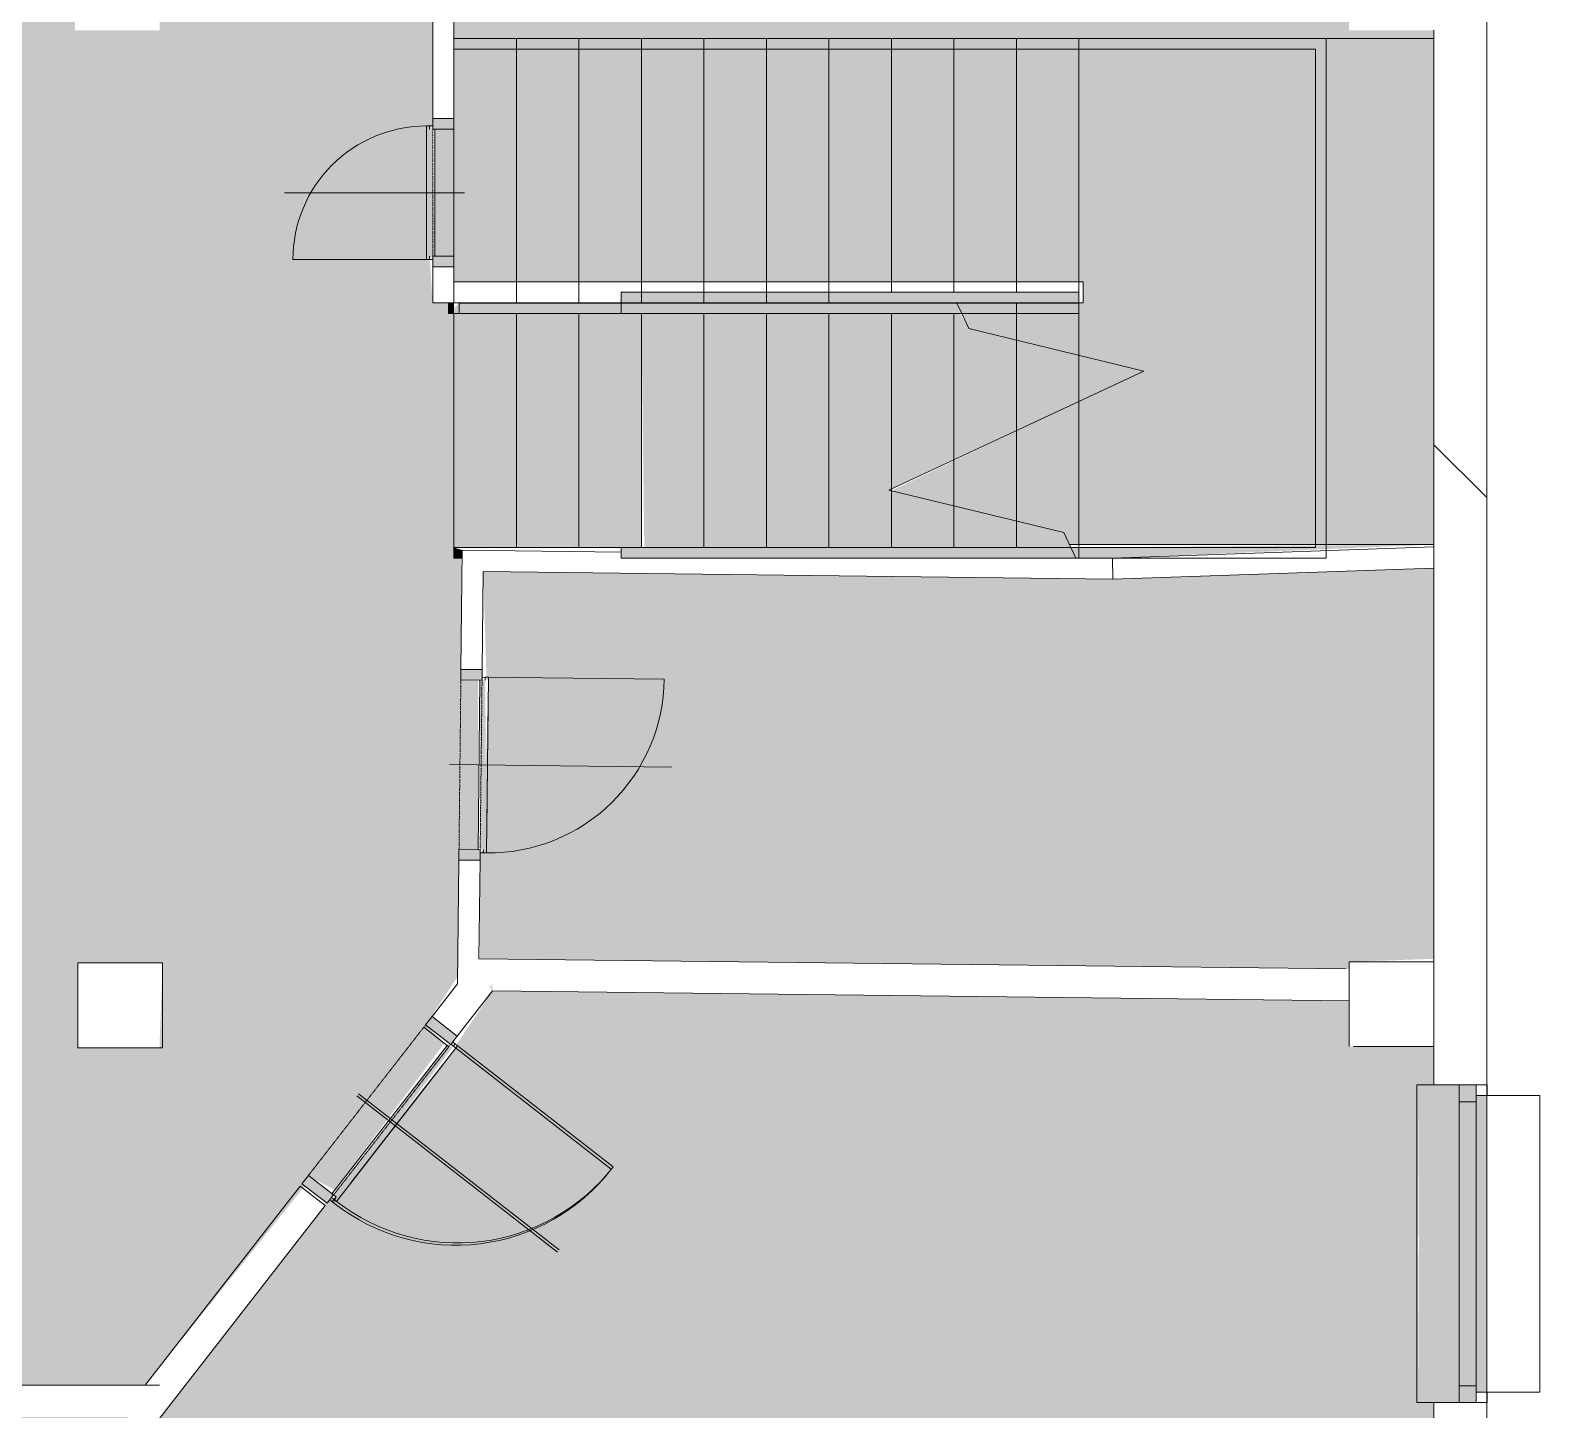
# Model space of a CAD drawing. Header units: millimetres. Extents: x -17526 to 208316, y -45352 to 20466.
# Drawn here: x 89515 to 96640, y -24398 to -17888 of the extents above; entities that cross this region are included whole.
import ezdxf

# ---------------------------------------------------------------- set-up
doc = ezdxf.new("R2010")
doc.units = ezdxf.units.MM
doc.linetypes.add('Čerchovaná se dvěma tečkami', pattern=[2.59, 1, -0.53, 0, -0.53, 0, -0.53])
for name, color, linetype, lineweight in [('A-DETL-GENF', 92, 'Continuous', 9), ('A-DETL-THIN', 151, 'Continuous', 9), ('A-DOOR', 31, 'Continuous', 9), ('A-DOOR-FRAM', 31, 'Continuous', 9), ('A-FLOR', 192, 'Continuous', 9), ('A-FLOR-HRAL', 11, 'Continuous', 9), ('A-GENM', 13, 'Continuous', 9), ('A-GLAZ', 151, 'Continuous', 9), ('A-WALL', 113, 'Continuous', 9), ('A-WALL-PATT', 111, 'Continuous', 9), ('Q-SPCQ', 91, 'Continuous', 9), ('S-COLS', 52, 'Continuous', 9), ('S-STRS', 31, 'Continuous', 9), ('S-STRS-MBND', 31, 'Continuous', 9)]:
    doc.layers.add(name, color=color, linetype=linetype, lineweight=lineweight)

# ---------------------------------------------------------------- blocks, each defined once
blk = doc.blocks.new('OKNO_1k_nadsvetlik - OKNO_1k_nadsvetlik_1500x1800-1969463-Mapka _ závislý 13')
at = {"layer": 'A-GLAZ'}
h = blk.add_hatch(color=256, dxfattribs=at)
h.paths.add_polyline_path([(-750, -75), (-670, -75), (-670, 5), (-750, 5)])
h.paths.add_polyline_path([(670, -75), (750, -75), (750, 5), (670, 5)])
blk.add_hatch(color=256, dxfattribs=at).paths.add_polyline_path([(670, 5), (-670, 5), (-670, -75), (670, -75)])
for p, q in [((-750, 5), (-670, 5)), ((670, 5), (-670, 5)), ((-670, 5), (-670, -75)), ((670, 5), (750, 5)), ((670, -75), (670, 5)), ((-750, -75), (-700, -75)), ((-670, -75), (-750, -75)), ((-700, -126), (-750, -126)), ((-700, -75), (-700, -125)), ((-670, -75), (670, -75)), ((750, -75), (670, -75)), ((700, -75), (750, -75)), ((700, -125), (700, -75)), ((750, -126), (700, -126))]:
    blk.add_line(p, q, dxfattribs=at)
blk = doc.blocks.new('parapet s nosem_vnitní - parapet s nosem_vnitní-1280316-Mapka _ závislý 13')
at = {"layer": 'A-GENM'}
for points in [[(-750, 198.7), (-750, 190), (750, 198.7)], [(-750, 190), (-750, 0), (750, 0), (750, 190)]]:
    blk.add_hatch(color=151, dxfattribs=at).paths.add_polyline_path(points)
for p, q in [((750, 200), (-750, 200)), ((-750, 200), (-750, 190)), ((750, 200), (-750, 200)), ((-750, 120), (-750, 190)), ((750, 190), (750, 200)), ((750, 190), (750, 120))]:
    blk.add_line(p, q, dxfattribs=at)
blk = doc.blocks.new('parapet_ext - parapet_ext-1802102-Mapka _ závislý 13')
at = {"layer": 'Q-SPCQ'}
blk.add_hatch(color=151, dxfattribs=at).paths.add_polyline_path([(-700, 0), (-700, -50), (700, -50), (700, 0), (-670, 0)])
for p, q in [((-700, -300), (-700, -51)), ((700, -51), (700, -300)), ((700, -300), (-700, -300))]:
    blk.add_line(p, q, dxfattribs=at)
blk = doc.blocks.new('DVERE_1k_oblozka - DD03_01_800x1970_koupelna-V62-Mapka _ závislý 13')
at = {"layer": 'A-DOOR'}
blk.add_hatch(color=151, dxfattribs=at).paths.add_polyline_path([(415, 77.1), (-400, 62.1), (-399.9, 37.1), (400, 47.1), (400, 62.1)])
h = blk.add_hatch(color=151, dxfattribs=at)
h.paths.add_polyline_path([(450, 47.1), (400, 47.1), (400, -52.9), (450, -52.9)])
h.paths.add_polyline_path([(-400, 47.1), (-450, 47.1), (-450, -52.9), (-400, -52.9)])
for p, q in [((0, -102.9), (0, 947.1)), ((-415, 47.1), (-415, 907.1)), ((415, 77.1), (-415, 77.1)), ((-415, 77.1), (-415, 62.1)), ((-415, 62.1), (-415, 77.1)), ((305, 77.1), (-305, 77.1)), ((415, 62.1), (415, 77.1)), ((415, 77.1), (415, 47.1)), ((-400, 47.1), (-450, 47.1)), ((-450, 47.1), (-450, -52.9)), ((-415, 62.1), (-400, 62.1)), ((-400, -52.9), (-400, 47.1)), ((-400, 37.1), (400, 37.1)), ((400, 62.1), (415, 62.1)), ((415, 62.1), (400, 62.1)), ((450, 47.1), (400, 47.1)), ((400, 47.1), (400, -52.9)), ((450, -52.9), (450, 47.1)), ((-450, -52.9), (-400, -52.9)), ((400, -52.9), (450, -52.9))]:
    blk.add_line(p, q, dxfattribs=at)
at = {"layer": 'A-DOOR', "linetype": 'Čerchovaná se dvěma tečkami'}
for p, q in [((-400, 47.1), (400, 47.1)), ((-400, -52.9), (400, -52.9))]:
    blk.add_line(p, q, dxfattribs=at)
at = {"layer": 'A-DOOR'}
blk.add_arc((-415, 77.1), 830, 360, 90, dxfattribs=at)
at = {"layer": 'A-DOOR-FRAM'}
for p, q in [((-400, 47.1), (-450, 47.1)), ((-400, -52.9), (-400, 47.1)), ((400, 47.1), (400, -52.9)), ((400, 47.1), (450, 47.1)), ((-450, -52.9), (-400, -52.9)), ((450, -52.9), (400, -52.9))]:
    blk.add_line(p, q, dxfattribs=at)
blk = doc.blocks.new('DVERE_1k_oblozka - DD03_01_900x1970_koupelna-1549520-Mapka _ závislý 13')
at = {"layer": 'A-DOOR'}
h = blk.add_hatch(color=151, dxfattribs=at)
h.paths.add_polyline_path([(500, 72.1), (450, 72.1), (450, -77.9), (500, -77.9)])
h.paths.add_polyline_path([(-450, 72.1), (-500, 72.1), (-500, -77.9), (-450, -77.9)])
blk.add_hatch(color=151, dxfattribs=at).paths.add_polyline_path([(465, 102.1), (-450, 87.1), (-428.6, 62.1), (450, 72.1), (450, 87.1)])
for p, q in [((0, -127.9), (0, 1072.1)), ((-465, 72.1), (-465, 1032.1)), ((-450, 72.1), (-500, 72.1)), ((-500, 72.1), (-500, -77.9)), ((465, 102.1), (-465, 102.1)), ((-465, 102.1), (-465, 87.1)), ((-465, 87.1), (-465, 102.1)), ((-465, 87.1), (-450, 87.1)), ((-450, 87.1), (-465, 87.1)), ((-450, -77.9), (-450, 72.1)), ((355, 102.1), (-355, 102.1)), ((450, 62.1), (450, 87.1)), ((450, 87.1), (465, 87.1)), ((500, 72.1), (450, 72.1)), ((450, 72.1), (450, -77.9)), ((465, 87.1), (465, 102.1)), ((465, 102.1), (465, 72.1)), ((500, -77.9), (500, 72.1)), ((-436.4, 62.1), (450, 62.1)), ((-500, -77.9), (-450, -77.9)), ((450, -77.9), (500, -77.9))]:
    blk.add_line(p, q, dxfattribs=at)
at = {"layer": 'A-DOOR', "linetype": 'Čerchovaná se dvěma tečkami'}
for p, q in [((-450, 72.1), (450, 72.1)), ((-450, -77.9), (450, -77.9))]:
    blk.add_line(p, q, dxfattribs=at)
at = {"layer": 'A-DOOR'}
blk.add_arc((-465, 102.1), 930, 360, 90, dxfattribs=at)
at = {"layer": 'A-DOOR-FRAM'}
for p, q in [((-450, 72.1), (-500, 72.1)), ((-450, -77.9), (-450, 72.1)), ((450, 72.1), (450, -77.9)), ((450, 72.1), (500, 72.1)), ((-500, -77.9), (-450, -77.9)), ((500, -77.9), (450, -77.9))]:
    blk.add_line(p, q, dxfattribs=at)
blk = doc.blocks.new('DVERE_1k_oblozka - DD03_01_600x1970_koupelna-V97-Mapka _ závislý 13')
at = {"layer": 'A-DOOR'}
blk.add_hatch(color=151, dxfattribs=at).paths.add_polyline_path([(-315, 77.1), (-300, 37.1), (300, 47.1), (315, 77.1)])
h = blk.add_hatch(color=151, dxfattribs=at)
h.paths.add_polyline_path([(-350, 47.1), (-350, -52.9), (-300, -52.9), (-300, 47.1)])
h.paths.add_polyline_path([(300, 47.1), (300, -52.9), (350, -52.9), (350, 47.1)])
for p, q in [((0, -102.9), (0, 747.1)), ((-315, 47.1), (-315, 707.1)), ((315, 77.1), (-315, 77.1)), ((-315, 77.1), (-315, 62.1)), ((205, 77.1), (-205, 77.1)), ((315, 62.1), (315, 77.1)), ((315, 77.1), (315, 47.1)), ((-300, 47.1), (-350, 47.1)), ((-350, 47.1), (-350, -52.9)), ((-315, 62.1), (-300, 62.1)), ((-300, -52.9), (-300, 47.1)), ((-300, 37.1), (300, 37.1)), ((300, 62.1), (315, 62.1)), ((350, 47.1), (300, 47.1)), ((300, 47.1), (300, -52.9)), ((350, -52.9), (350, 47.1)), ((-350, -52.9), (-300, -52.9)), ((300, -52.9), (350, -52.9))]:
    blk.add_line(p, q, dxfattribs=at)
at = {"layer": 'A-DOOR', "linetype": 'Čerchovaná se dvěma tečkami'}
for p, q in [((-300, 47.1), (300, 47.1)), ((-300, -52.9), (300, -52.9))]:
    blk.add_line(p, q, dxfattribs=at)
at = {"layer": 'A-DOOR'}
blk.add_arc((-315, 77.1), 630, 360, 90, dxfattribs=at)
at = {"layer": 'A-DOOR-FRAM'}
for p, q in [((-300, 47.1), (-350, 47.1)), ((-300, -52.9), (-300, 47.1)), ((300, 47.1), (300, -52.9)), ((300, 47.1), (350, 47.1)), ((-350, -52.9), (-300, -52.9)), ((350, -52.9), (300, -52.9))]:
    blk.add_line(p, q, dxfattribs=at)
blk = doc.blocks.new('DVERE_1k_oblozka - DD03_01_900x1970_koupelna-V98-Mapka _ závislý 13')
at = {"layer": 'A-DOOR'}
h = blk.add_hatch(color=151, dxfattribs=at)
h.paths.add_polyline_path([(500, 72.1), (486.4, 72.1), (500, 54.7)])
h.paths.add_polyline_path([(-450, 72.1), (-463.6, 72.1), (-450, 54.7)])
blk.add_hatch(color=151, dxfattribs=at).paths.add_polyline_path([(465, 102.1), (436.4, 87.1), (450, 87.1)])
for p, q in [((0, -127.9), (0, 1072.1)), ((-465, 72.1), (-465, 1032.1)), ((-450, -77.9), (-450, 72.1)), ((355, 102.1), (-355, 102.1)), ((450, 87.1), (465, 87.1)), ((465, 87.1), (465, 102.1)), ((465, 102.1), (465, 72.1)), ((500, -77.9), (500, 72.1))]:
    blk.add_line(p, q, dxfattribs=at)
at = {"layer": 'A-DOOR', "linetype": 'Čerchovaná se dvěma tečkami'}
for p, q in [((-450, 72.1), (436.4, 72.1)), ((-450, -77.9), (436.4, -77.9))]:
    blk.add_line(p, q, dxfattribs=at)
at = {"layer": 'A-DOOR'}
blk.add_arc((-465, 102.1), 930, 360, 90, dxfattribs=at)
at = {"layer": 'A-DOOR-FRAM'}
blk.add_line((-450, -77.9), (-450, 72.1), dxfattribs=at)
blk = doc.blocks.new('Typ horního madla - Horní madlo_Vnitřní_-1837963-Mapka _ závislý 13')
at = {"layer": 'A-FLOR-HRAL'}
for points in [[(91547.9, -20379.1), (91553.8, -20379.1), (91554.2, -20341.8), (91514.2, -20329.1), (91514.2, -20379.1)], [(92304.1, -20329.1), (92304.1, -20379.1), (92304.7, -20379.1), (92304.7, -20329.1)]]:
    blk.add_hatch(color=151, dxfattribs=at).paths.add_polyline_path(points)
for p, q in [((91514.2, -20379.1), (91514.2, -20329.1)), ((91514.2, -20329.1), (92304.1, -20329.1)), ((92304.1, -20329.1), (92304.1, -20379.1)), ((91553.8, -20379.1), (91514.2, -20379.1))]:
    blk.add_line(p, q, dxfattribs=at)
blk = doc.blocks.new('Typ horního madla - Horní madlo_Vnitřní_-V100-Mapka _ závislý 13')
at = {"layer": 'A-FLOR-HRAL'}
blk.add_hatch(color=151, dxfattribs=at).paths.add_polyline_path([(94449.8, -20379.1), (94426.4, -20329.1), (92304.7, -20329.1), (92304.7, -20379.1), (93378.9, -20379.1)])
for p, q in [((91514.2, -17977.7), (91514.2, -17927.7)), ((94759.2, -17927.7), (91514.2, -17927.7)), ((95630.9, -17927.7), (94759.2, -17927.7)), ((95630.9, -20379.1), (95630.9, -17927.7)), ((94759.2, -17977.7), (91514.2, -17977.7)), ((95580.9, -17977.7), (94759.2, -17977.7)), ((95580.9, -20329.1), (95580.9, -17977.7)), ((91514.2, -20329.1), (91514.2, -20379.1)), ((91514.2, -20329.1), (94426.4, -20329.1)), ((94449.8, -20379.1), (94426.4, -20329.1)), ((94426.4, -20329.1), (94464.2, -20329.1)), ((94464.2, -20329.1), (95580.9, -20329.1)), ((91514.2, -20379.1), (91553.8, -20379.1)), ((92304.1, -20379.1), (94449.8, -20379.1)), ((94449.8, -20379.1), (94464.2, -20379.1)), ((94464.2, -20379.1), (95630.9, -20379.1))]:
    blk.add_line(p, q, dxfattribs=at)
blk = doc.blocks.new('Typ horního madla - Horní madlo_Vnitřní_-1837980-Mapka _ závislý 13')
at = {"layer": 'A-FLOR-HRAL'}
for points in [[(91489.2, -19225.7), (91514.8, -19225.7), (91514.8, -19200.1), (91514.4, -19175.3), (91489.2, -19175.3)], [(91539.2, -19225.7), (92304.1, -19225.7), (92304.1, -19175.7), (91539.2, -19175.7)]]:
    blk.add_hatch(color=151, dxfattribs=at).paths.add_polyline_path(points)
for p, q in [((92304.1, -19124.9), (92304.1, -19174.9)), ((91489.2, -19225.7), (91489.2, -19175.3)), ((91514.8, -19225.7), (91489.2, -19225.7)), ((91539.2, -19225.7), (91539.2, -19175.7)), ((91539.2, -19175.7), (92304.1, -19175.7)), ((92304.1, -19225.7), (91539.2, -19225.7)), ((92304.1, -19175.7), (92304.1, -19225.7))]:
    blk.add_line(p, q, dxfattribs=at)
blk = doc.blocks.new('Typ horního madla - Horní madlo_Vnitřní_-V101-Mapka _ závislý 13')
at = {"layer": 'A-FLOR-HRAL'}
blk.add_hatch(color=151, dxfattribs=at).paths.add_polyline_path([(94464.2, -19174.9), (94464.2, -19124.9), (92304.7, -19124.9), (92304.7, -19174.9), (93378.9, -19174.9)])
h = blk.add_hatch(color=151, dxfattribs=at)
h.paths.add_polyline_path([(93378.9, -19225.7), (93911.9, -19225.7), (93888.6, -19175.7), (92304.7, -19175.7), (92304.7, -19225.7)])
h.paths.add_polyline_path([(91514.8, -19225.7), (91539.2, -19225.7), (91539.2, -19175.7), (91514.8, -19200.1)])
for p, q in [((94464.2, -19124.9), (92304.1, -19124.9)), ((94464.2, -19174.9), (94464.2, -19124.9)), ((91489.2, -19175.3), (91489.2, -19225.7)), ((91514.2, -19225.7), (93911.9, -19225.7)), ((91539.2, -19175.7), (93888.6, -19175.7)), ((94464.2, -19174.9), (92304.1, -19174.9)), ((93911.9, -19225.7), (93888.6, -19175.7)), ((93888.6, -19175.7), (94464.2, -19175.7)), ((93911.9, -19225.7), (94464.2, -19225.7)), ((94464.2, -19175.7), (94464.2, -19225.7))]:
    blk.add_line(p, q, dxfattribs=at)
blk = doc.blocks.new('Betonový čtvercový sloup - 400 x 400-V118-Mapka _ závislý 13')
at = {"layer": 'S-COLS'}
h = blk.add_hatch(dxfattribs=at)
h.set_pattern_fill('FP_111', color=256, style=0, pattern_type=2)
h.set_pattern_definition([(45, (-95940, 22484), (-7184.2, 7184.2), []), (45, (-93066, 22484), (-7184.2, 7184.2), []), (45, (-87319, 22484), (-4310.5, 10057.9), [4064, -2032, 67.06, -1964.94])])
h.paths.add_polyline_path([(-200, -200), (200, -200), (200, 200), (-200, 200), (-200, 12.9)])
for p, q in [((200, 200), (-200, 200)), ((-200, 200), (-200, -200)), ((200, -200), (200, 200)), ((-178.7, -200), (200, -200))]:
    blk.add_line(p, q, dxfattribs=at)

msp = doc.modelspace()

# ---------------------------------------------------------------- hatches: boundary and pattern name
at = {"layer": 'A-DETL-GENF'}
h = msp.add_hatch(color=151, dxfattribs=at)
h.paths.add_polyline_path([(77598.3, -23536.6), (77598.3, -23436.6), (75544.1, -23436.2), (75494.8, -23330.6), (74767.1, -23153.7), (75827.1, -22659.4), (75099.4, -22482.5), (75050, -22376.5), (73337.1, -22376.5), (73337.1, -23531.5), (77439.6, -23536.6)])
h.paths.add_polyline_path([(52786.7, -23449.3), (53491.4, -23449.3), (53476.4, -23165.8), (53461.4, -23165.8), (53476.4, -22265.8), (53491.4, -22250.8), (53491.4, -21375.2), (53271.4, -21375.2), (53271.4, -21125.2), (53491.4, -21125.2), (53491.4, -19774.5), (53241.4, -19774.5), (53241.4, -19524.5), (53489.7, -19524.5), (53455.5, -18116.1), (53413.9, -17411.6), (52625, -17441.1), (52622.1, -17443.5), (51724.9, -17434), (51722.2, -17426.4), (50845.1, -17456.6), (50842.2, -17459), (49945, -17454), (49942.2, -17441.9), (48747.4, -17455.7), (48747.4, -19579.6), (49780.4, -19579.6), (51256.7, -21056), (51256.7, -23449.3), (51886.7, -23449.3), (51886.7, -23374.3), (52786.7, -23379.3)])
h.paths.add_polyline_path([(53747.4, -21565.8), (54116.8, -21565.8), (54116.8, -19130), (53741.4, -19113.6), (53741.4, -21565.8)])
h.paths.add_polyline_path([(54316.8, -21565.8), (54333.4, -21565.8), (54316.8, -21522.4)])
h.paths.add_polyline_path([(95523.9, -20315.3), (96139.6, -20315.3), (96139.6, -17927.7), (91514.4, -17927.7), (91514.4, -19075.3), (94484.4, -19075.3), (94484.4, -19175.3), (93888.6, -19175.7), (93944.5, -19295.7), (94464.2, -19422), (94464.2, -19639.8), (93579.2, -20061.1), (94393.8, -20259.1), (94420, -20315.3), (95206.6, -20315.3)])
h.paths.add_polyline_path([(56406.2, -20290.8), (58350.5, -20290.8), (58335.5, -20150.8), (58320.5, -20150.8), (58335.5, -19550.8), (58350.5, -19535.8), (58350.5, -19113.6), (55500.7, -19114), (55558.7, -19238.3), (56385.5, -19460.5), (55500.5, -19873.2), (55500.5, -20109.4), (56024.3, -20236.7), (56049.5, -20290.8), (56090.5, -20290.8)])
h.paths.add_polyline_path([(58425.5, -20150.8), (58450.5, -20150.8), (58450.5, -19550.8), (58360.5, -19550.8), (58360.5, -20150.8)])
h.paths.add_polyline_path([(59712.4, -18728.2), (59712.4, -18608.2), (58612.4, -18608.2), (58612.4, -18728.2)])
h.paths.add_polyline_path([(58562.4, -18528.2), (59762.4, -18528.2), (59762.4, -18431.9), (57270.4, -18442.1), (57270.4, -18478.2), (58562.4, -18478.2)])
h.paths.add_polyline_path([(53747.4, -18478.2), (53766.7, -18478.2), (53766.7, -16845.8), (53747.4, -16845.8), (53747.4, -17195.8), (53659.1, -17195.8), (53723.9, -18471.8), (53732.2, -18478.2)])
h.paths.add_polyline_path([(60327.4, -18478.2), (60327.4, -18477.2), (60377.4, -18477.2), (60377.4, -18431.9), (60012.4, -18431.9), (60012.4, -18478.2), (60250.5, -18478.2)])
h.paths.add_polyline_path([(54333.4, -18478.2), (57020.4, -18478.2), (57012.4, -17225.4), (54016.7, -17225.4), (54016.7, -18478.2)])
h.paths.add_polyline_path([(61950.5, -18478.2), (62147.4, -18477.2), (62147.4, -18431.9), (61477.4, -18431.9), (61477.4, -18477.2), (61800.5, -18478.2)])
h.paths.add_polyline_path([(71347.4, -18478.2), (71368.4, -18455), (71347.4, -18431.9), (71239.4, -18431.9), (71239.4, -18477.2), (71289.4, -18478.2)])
h.paths.add_polyline_path([(69597.4, -18478.2), (70189.4, -18477.2), (70189.4, -18431.9), (69547.4, -18431.9), (69547.4, -18477.2), (69597.4, -18477.2)])
h.paths.add_polyline_path([(64197.4, -18478.2), (64197.4, -18477.2), (64247.4, -18477.2), (64247.4, -18431.9), (63247.4, -18431.9), (63247.4, -18477.2), (63297.4, -18478.2)])
h.paths.add_polyline_path([(68276.8, -18478.2), (68447.4, -18477.2), (68447.4, -18431.9), (67447.4, -18431.9), (67447.4, -18477.2), (67497.4, -18478.2)])
h.paths.add_polyline_path([(65397.4, -18478.2), (66347.4, -18477.2), (66347.4, -18431.9), (65347.4, -18431.9), (65347.4, -18477.2), (65397.4, -18477.2)])
h.paths.add_polyline_path([(95174.8, -17238.3), (96389.6, -17238.3), (96389.6, -17142.7), (95274.4, -17142.7), (95274.8, -17237.9), (95206.6, -17238.2)])
h.paths.add_polyline_path([(75375.2, -17238.3), (77626.8, -17238.3), (77626.8, -17169.9), (78146.4, -17169.9), (78141.6, -15721.9), (75375.2, -15721.9), (75375.2, -15861.9), (75285.2, -15861.9), (75285.2, -16661.9), (75375.2, -16661.9), (75375.2, -16980.7)])
h.paths.add_polyline_path([(72838.5, -17238.3), (75275.2, -17238.3), (75260.2, -16661.9), (75245.2, -16661.9), (75260.2, -15861.9), (75275.2, -15846.9), (75260.2, -15721.9), (71705.8, -15721.9), (71712.8, -16250.2), (71783.2, -16251.3), (71787.8, -17238.3)])
h.paths.add_polyline_path([(94973.5, -16893.3), (94523.5, -16893.3), (94523.5, -16493.3), (94971.9, -16493.3), (94972.3, -16613.4)])
h.paths.add_polyline_path([(94974.8, -17238.3), (94966.7, -15305.1), (91563.5, -15317.2), (91575.5, -15516.5), (91590.1, -15516.5), (91561.1, -16316.8), (91546.1, -16316.8), (91545.2, -17238.3), (94973.5, -17238.3)])
h.paths.add_polyline_path([(91324.8, -17238.3), (91430, -17238.3), (91463.5, -16315.1), (91536.1, -16314.8), (91536.1, -15516.2), (91460.1, -15514.9), (91460.9, -15317.2), (90131.6, -15321.8), (90128.9, -13416.8), (90218.8, -13416.7), (90217.7, -12616.7), (90127.7, -12616.7), (90123.8, -9896.8), (90213.7, -9896.7), (90212.6, -9096.7), (90122.6, -9096.7), (90118.9, -6517.4), (90208.8, -6517.2), (90207.7, -5717.2), (90117.7, -5717.2), (90116.3, -4804.7), (89841.6, -4819.7), (89841.6, -4834.7), (89041.6, -4819.7), (89026.6, -4804.7), (88538.9, -4804.7), (88537.7, -7500.5), (88923.6, -7493.8), (88930.5, -7893.7), (88510.6, -7901.4), (88509.8, -10505.4), (88918.4, -10491.1), (88932.4, -10890.9), (88482.7, -10906.6), (88504.4, -11224.8), (88510.5, -11224.8), (88496.5, -13224.8), (88476.5, -13224.8), (88496.5, -14214.8), (88502.5, -14214.8), (88488.6, -16214.8), (88468.6, -16214.8), (88488.6, -16493.3), (88931.6, -16493.3), (88931.6, -16893.3), (88466.8, -16893.3), (88468.6, -17238.3), (89270.8, -17238.3)])
h.paths.add_polyline_path([(71347.4, -16301.9), (71358.5, -16301.1), (71347.4, -16301.1)])
h.paths.add_polyline_path([(75275.2, -15621.9), (76134.6, -15621.9), (76119.6, -14601.9), (76104.6, -14601.9), (76119.6, -13801.9), (76134.6, -13786.9), (76134.6, -12892.6), (71693, -12952.4), (71701.3, -13745.2), (71771.6, -13744.9), (71766.6, -14744.9), (71701.3, -14746.4), (71705.5, -15621.9), (72838.5, -15621.9)])
h.paths.add_polyline_path([(76694.6, -15621.9), (76694.6, -15591.9), (77594.6, -15606.9), (77609.6, -15621.9), (78141.4, -15621.9), (78137, -15215.3), (78015.1, -15215.7), (78020.1, -14215.6), (78137, -14214.6), (78130.6, -13220.3), (78008.8, -13219.6), (78013.8, -12220.7), (78130.6, -12219.6), (78128.4, -11931.2), (77709.7, -11932.5), (77708.4, -11532.5), (78128.4, -11531.2), (78121.1, -11220.3), (78002.4, -11220.7), (78007.4, -10220.7), (78124.3, -10219.7), (78117.9, -9215.3), (77996.1, -9214.7), (78001.1, -8215.7), (78117.9, -8214.7), (78107.3, -7215.3), (77989.7, -7215.7), (77994.7, -6215.7), (78111.5, -6214.7), (78107.3, -5950), (77709.3, -5950), (77709.3, -5391.9), (76234.6, -5391.9), (76234.6, -15621.9), (76679.6, -15621.9)])
h.paths.add_polyline_path([(90231.4, -15201.4), (94966.7, -15185.1), (94952.7, -14407.4), (94835, -14407.9), (94843.7, -12407.8), (94955.8, -12407.1), (94952.7, -11716.7), (90226.4, -11716.7), (90243.8, -12615.5), (90257.7, -12616.7), (90242.7, -13416.7), (90228.8, -13416.8), (90228.9, -13466.8)])
h.paths.add_polyline_path([(78337, -14214.6), (78337.1, -14214.6), (78333.9, -13249.6)])
h.paths.add_polyline_path([(88173.8, -14213.9), (88173.9, -14213.9), (88175.5, -13574.4)])
h.paths.add_polyline_path([(71742.5, -12851.7), (76134.6, -12792.6), (76119.6, -12661.9), (76104.6, -12661.9), (76119.6, -11861.9), (76134.6, -11846.9), (76134.6, -5528.2), (72092.4, -5528.2), (72092.4, -5928.2), (71710.5, -5928.2), (71734.3, -6199.9), (71736.7, -6199.9), (71721, -7200), (71716.4, -7201.4), (71743.6, -8199.9), (71746, -8199.9), (71730.3, -9200), (71725.6, -9201.4), (71752.9, -10209.9), (71755.3, -10210), (71750.3, -11209.9), (71734.9, -11210.8), (71738.3, -11534.3), (72110.5, -11534.4), (72123.5, -11921.7), (71738.3, -11935), (71740.6, -12438.9)])
h.paths.add_polyline_path([(91557.8, -11616.7), (94542.7, -11616.7), (94542.7, -10496.7), (94952.7, -10496.7), (94940, -10407.4), (94819.2, -10407.9), (94827.9, -8407.9), (94940, -8406.8), (94938.9, -8216.7), (90221.3, -8216.7), (90238.7, -9095.5), (90252.6, -9096.7), (90237.6, -9896.7), (90223.7, -9896.8), (90238.7, -11616.7), (91237.8, -11616.7), (91237.8, -11016.7), (91557.8, -11016.7)])
h.paths.add_polyline_path([(78324.3, -10219.7), (78324.4, -10219.7), (78324.1, -10168.1)])
h.paths.add_polyline_path([(78317.9, -8214.7), (78318, -8214.7), (78316.9, -7897.2)])
h.paths.add_polyline_path([(88189.7, -8214), (88189.8, -8214), (88190.6, -7897.2)])
h.paths.add_polyline_path([(90221.1, -8116.7), (94528.9, -8116.7), (94528.9, -7516.7), (94936.5, -7516.7), (94928.2, -7407.5), (94807.4, -7407.9), (94816.1, -5407.9), (94928.2, -5407.2), (94925.4, -4804.7), (90216.3, -4804.7), (90233.8, -5716), (90247.7, -5717.2), (90232.7, -6517.2), (90218.8, -6517.4), (90220.8, -7897.2)])
h.paths.add_polyline_path([(78311.5, -6214.7), (78311.6, -6214.7), (78310.7, -5950)])
h.paths.add_polyline_path([(88197.7, -5224), (88197.7, -5224), (88199, -4704.7)])
h.paths.add_polyline_path([(93378.9, -4704.7), (94925.4, -4704.7), (94916.3, -4397.5), (94795.5, -4398), (94804.2, -2397.9), (94916.3, -2397.2), (94911.5, -1904.5), (94524.3, -1906), (94522.6, -1466), (92102.9, -1497.9), (92101.9, -1503.9), (90102.9, -1495.3), (90101.9, -1483), (88955, -1488.9), (88955, -1897.4), (88546.6, -1899), (88546.6, -4704.7), (90216.3, -4704.7)])
at = {"layer": 'A-FLOR'}
h = msp.add_hatch(color=151, dxfattribs=at)
h.paths.add_polyline_path([(70429.8, -30076.6), (70429.8, -29899.5), (71629.8, -29906.6), (71629.8, -30076.6), (71739.6, -30076.6), (71739.6, -29535.6), (72139.6, -29535.6), (72139.6, -24894.3), (71349.6, -24909.3), (71347.4, -24924.3), (70549.6, -24909.3), (70534.6, -24894.3), (69939.6, -24894.3), (69939.6, -30076.6)])
h.paths.add_polyline_path([(66239.6, -30046.6), (66239.6, -29846.9), (69839.6, -29846.9), (69839.6, -23686.6), (66136.8, -23686.6), (66136.8, -23936.6), (65736.8, -23936.6), (65736.8, -23710.4), (65207.9, -24289.8), (65197.9, -24311.6), (64572.7, -24937.4), (64551.8, -24937.4), (64408.1, -25101.6), (66144.3, -26688.5), (66144.3, -30046.6)])
h.paths.add_polyline_path([(54249.6, -30046.6), (54249.6, -29901.6), (55149.6, -29906.6), (55149.6, -30046.6), (55449.6, -30046.6), (55449.6, -29899.5), (56649.6, -29906.6), (56649.6, -30046.6), (56950.5, -30046.6), (56950.5, -23684), (56233, -23708.3), (56227.8, -23718.2), (55327.8, -23703.2), (55327.7, -23693.3), (54161.4, -23700), (54161.4, -23970), (53741.4, -23970), (53741.4, -24139.3), (53820, -24139.3), (53811.4, -25639.3), (53741.4, -25639.3), (53741.4, -29535.6), (54141.4, -29535.6), (54160, -30046.6)])
h.paths.add_polyline_path([(62864.6, -30046.6), (62864.7, -30046.6), (62864.6, -25176.6), (62629.6, -25191.6), (62629.6, -25206.6), (61729.6, -25191.6), (61714.6, -25176.6), (61679.6, -25176.6), (61667, -25176.6), (59850.9, -26629.6), (59890.5, -29676.6), (60250.5, -29676.6), (60250.5, -29896.9), (62649.6, -29906.6), (62649.6, -30046.6)])
h.paths.add_polyline_path([(65744.3, -30046.6), (65744.3, -29676.6), (65994.3, -29676.6), (65994.3, -26754.6), (64257.2, -25176.6), (64159.6, -25191.6), (64159.6, -25206.6), (63259.6, -25191.6), (63244.6, -25176.6), (63028.1, -25176.6), (63028.1, -30046.6), (63249.6, -30046.6), (63249.6, -29896.9), (65649.6, -29906.6), (65649.6, -30046.6)])
h.paths.add_polyline_path([(59740.2, -30046.6), (59700.1, -26558.1), (61489.1, -25126.8), (61290.9, -24954.6), (61270.3, -24943.5), (60666.3, -24295.7), (60666, -24274.5), (60250.5, -23844.3), (60250.5, -23917.4), (59850.5, -23917.4), (59848.8, -23667.4), (57100.5, -23699.3), (57100.5, -30046.6), (57249.6, -30046.6), (57249.6, -29896.9), (59649.6, -29906.6), (59649.6, -30046.6), (59700.1, -30046.6)])
h.paths.add_polyline_path([(89539.6, -28719.3), (89724.6, -28719.3), (89724.6, -28319.3), (89974.6, -28319.3), (89974.6, -24431.8), (86849.6, -24431.8), (86864.6, -24859.3), (86879.6, -24859.3), (86864.6, -25759.3), (86849.6, -25774.3), (86849.6, -28719.3), (87139.6, -28719.3), (87139.6, -28639.6), (89539.6, -28649.3)])
h.paths.add_polyline_path([(84239.6, -28719.3), (84239.6, -28639.6), (86639.6, -28649.3), (86639.6, -28719.3), (86699.6, -28719.3), (86699.6, -25759.3), (86839.6, -25759.3), (86835, -24859.3), (86699.6, -24859.3), (86699.6, -24281.8), (86726.7, -24281.8), (85887.6, -23477.1), (85975.6, -23367.5), (85334.9, -22753.1), (85238, -22854.1), (85060.9, -22684.3), (83729.9, -22684.3), (83729.9, -22434.3), (83349.9, -22434.3), (83349.9, -22294.3), (82549.9, -22294.3), (82549.9, -22434.3), (81504.6, -22434.3), (81504.6, -22294.3), (80704.6, -22294.3), (80704.6, -22434.3), (80319.6, -22434.3), (80319.6, -22684.3), (80024.6, -22684.3), (80024.6, -28589.6), (83599.6, -28599.3), (83599.6, -28719.3), (83724.6, -28719.3), (83724.6, -28319.3), (84124.6, -28335), (84135.7, -28719.3)])
h.paths.add_polyline_path([(93189.6, -28719.3), (93189.6, -28642.2), (94389.6, -28649.3), (94389.6, -28719.3), (94709.6, -28719.3), (94709.6, -28644.3), (95609.6, -28649.3), (95609.6, -28719.3), (95739.6, -28719.3), (95739.6, -28319.3), (96139.6, -28319.3), (96139.6, -25308.2), (91709.1, -25276.5), (91723.6, -25291.4), (90808.8, -25266.7), (90793.7, -25251.5), (90124.6, -25251.7), (90124.6, -28719.3), (90189.6, -28719.3), (90189.6, -28639.6), (92589.6, -28649.3), (92589.6, -28719.3)])
h.paths.add_polyline_path([(78089.6, -28719.3), (78199.6, -28719.3), (78199.6, -28642.2), (79399.6, -28649.3), (79399.6, -28719.3), (79924.6, -28719.3), (79924.6, -23677.1), (79308.7, -23682.1), (79323.1, -23696.9), (78508.4, -23668), (78493.2, -23652.8), (78128.3, -23652.2), (78128.3, -23956.6), (77700.1, -23956.6), (77689.6, -26064.1), (77689.6, -28319.3), (78089.6, -28335), (78089.6, -28649.3)])
h.paths.add_polyline_path([(91709.1, -25251.2), (91710.5, -25111.2), (96139.6, -25158.2), (96139.6, -24364.3), (96061, -24364.3), (96069.6, -22864.3), (96139.6, -22864.3), (96139.6, -22684.3), (95739.6, -22684.3), (95739.3, -22468.2), (91696.7, -22420.6), (91521.6, -22682.2), (91523.7, -22691.6), (90946.2, -23401.6), (90930, -23405.3), (90124.6, -24439.5), (90124.6, -25094.4), (90810.6, -25101.7), (90810.6, -25241.7), (91709, -25251.2)])
h.paths.add_polyline_path([(72399.6, -25069.3), (72399.6, -24889.3), (77589.6, -24889.3), (77587.5, -23646.6), (72239.9, -23646.6), (72240, -24889.3), (72389.9, -24894.3), (72396.8, -25019.3)])
h.paths.add_polyline_path([(63209.6, -25026.6), (64267.8, -25015.6), (65696.1, -23536.6), (69639.6, -23536.6), (69639.6, -23166.6), (69939.6, -23166.6), (69939.6, -24794.3), (72139.6, -24794.3), (72139.6, -23937.5), (71740, -23937.5), (71740, -23527.5), (73337.1, -23527.4), (73337.1, -22376.5), (76977.1, -22376.5), (76977.5, -21816.5), (78037.1, -21816.5), (78030.3, -23436.6), (77598.3, -23436.6), (77598.3, -23536.6), (78510.4, -23553.1), (78510.4, -23643), (79309, -23643), (79310.3, -23566.6), (79924.6, -23567.5), (79924.6, -22684.3), (79899.6, -22684.3), (79899.6, -22234.3), (80319.6, -22234.3), (80319.6, -22284.3), (80704.6, -22269.3), (80704.6, -22254.3), (81504.6, -22269.3), (81519.6, -22284.3), (82549.9, -22269.3), (82549.9, -22254.3), (83349.9, -22269.3), (83364.9, -22284.3), (84129.9, -22284.3), (84129.9, -22534.3), (85121.2, -22534.3), (85352.2, -22735.1), (85373.9, -22735.1), (86001.8, -23358), (86001.8, -23378.8), (86943.4, -24281.8), (90057.3, -24281.8), (90841.7, -23303), (90952.3, -23360.3), (91469.2, -22668.2), (91380.9, -22582.1), (91531.8, -22354.9), (91538.5, -21754.2), (91628.5, -21754.2), (91628.5, -20955.1), (91547.4, -20954.2), (91547.9, -20379.5), (91514.2, -20379.1), (91514.2, -19225.7), (91489.2, -19225.7), (91489.2, -19175.3), (91414.4, -19175.3), (91399.4, -18955.3), (91384.4, -18955.3), (91399.4, -18355.3), (91414.4, -18340.3), (91414.4, -17238.3), (88465.9, -17238.3), (88465.4, -17408.3), (87439.8, -17408.3), (87439.8, -17535.4), (86239.8, -17528.3), (86239.8, -17408.3), (86001.5, -17408.3), (86026.3, -20310.9), (85239.7, -20303.3), (85239.7, -20200.9), (84439.7, -20200.9), (84439.7, -20310.9), (81054.6, -20331.6), (79989.8, -20353.9), (79989.8, -20188), (79599.8, -20188), (79599.8, -20098), (78799.8, -20098), (78799.8, -20188), (77759.8, -20188), (77753.3, -17808.3), (77626.8, -17808.3), (77626.8, -17238.3), (75375.2, -17238.3), (75390.2, -17851.9), (75405.2, -17851.9), (75390.2, -18651.9), (75375.2, -18666.9), (75390.2, -19775.4), (75405.2, -19775.4), (75390.2, -20375.4), (75375.2, -20390.4), (75375.2, -20656.9), (73272.4, -20656.9), (73272.4, -20280.9), (73123.5, -20295.9), (73123.5, -20310.9), (72523.5, -20295.9), (72508.5, -20280.9), (72109.4, -20280.9), (72109.4, -21508.2), (71456.8, -21523.2), (71456.8, -21538.2), (70856.8, -21522.4), (70856.8, -21508.2), (69126.8, -21523.2), (69126.8, -21538.2), (68526.8, -21522.4), (68526.8, -21508.2), (68376.8, -21523.2), (68376.8, -21748.2), (67512.9, -21748.2), (67512.9, -21658.2), (66612.9, -21658.2), (66612.9, -21748.2), (63422.8, -21748.2), (61800.5, -20300.6), (61800.5, -18728.2), (61527.4, -18728.2), (61527.4, -18805.2), (60327.4, -18798.2), (60327.4, -18728.2), (60250.5, -18728.2), (60250.5, -20625.8), (60160.5, -20625.8), (60160.5, -21425.8), (60250.5, -21425.8), (60250.5, -21715.8), (55330.5, -21715.8), (55327.7, -22135.8), (53741.4, -22135.8), (53741.4, -22265.8), (53501.4, -22265.8), (53512.4, -23165.8), (53741.4, -23165.8), (53747.4, -23552.4), (55326.9, -23543.6), (55330.5, -23683.3), (56227.6, -23678.2), (56227.8, -23538.2), (58122.1, -23527.3), (58122.1, -23362.9), (58346.2, -23361.6), (58347.2, -23526), (60250.5, -23517.4), (60250.5, -23628.3), (61600.8, -25026.6), (63028.1, -25026.6)])
h.paths.add_polyline_path([(90057.3, -22689.3), (89739.6, -22689.3), (89739.6, -22289.3), (90139.6, -22289.3), (90124.6, -22689.3)])
h.paths.add_polyline_path([(91696.7, -22420.6), (91696.4, -22388.8), (91683.6, -22401)])
h.paths.add_polyline_path([(95739.6, -22318.2), (95739.6, -22284.3), (96139.6, -22269.9), (96139.6, -20426.5), (94622.5, -20479.4), (91653.1, -20443), (91668.3, -20949.7), (91677.4, -20955.5), (91653.5, -21755.5), (91638.3, -21770.6), (91637.9, -22269.9), (95724.3, -22318)])
h.paths.add_polyline_path([(66267.9, -21648.2), (66612.9, -21633.2), (66612.9, -21618.2), (67512.9, -21633.2), (67527.9, -21648.2), (68276.8, -21648.2), (68276.8, -18728.2), (67497.4, -18728.2), (67497.4, -18805.2), (66297.4, -18798.2), (66297.4, -18728.2), (66136.8, -18728.2), (66136.8, -19128.2), (65736.8, -19128.2), (65736.8, -18728.2), (65397.4, -18728.2), (65397.4, -18805.2), (64197.4, -18798.2), (64197.4, -18728.2), (63297.4, -18728.2), (63297.4, -18805.2), (62097.4, -18798.2), (62097.4, -18728.2), (61950.5, -18728.2), (61950.5, -20233.4), (63480, -21598.2), (66267.9, -21618.2), (66267.9, -21633.2)])
h.paths.add_polyline_path([(58450.5, -21565.8), (60150.5, -21565.4), (60135.5, -21425.8), (60120.5, -21425.8), (60135.5, -20625.8), (60150.5, -20610.8), (60150.5, -19128.2), (59850.5, -19128.2), (59850.5, -18728.2), (58450.5, -18728.2), (58460.3, -20311.1), (58475.5, -20311.1), (58460.3, -20411.9), (58450.5, -20411.9), (58450.5, -21565.4)])
h.paths.add_polyline_path([(68730.4, -21498.2), (69126.8, -21498.2), (69141.8, -21408.2), (69926.8, -21408.2), (69926.8, -19988.2), (69126.8, -20003.2), (69126.8, -20018.2), (68526.8, -20003.2), (68511.8, -19988.2), (68376.8, -20003.2), (68376.8, -21408.2), (68526.8, -21408.2), (68526.8, -21498.2)])
h.paths.add_polyline_path([(71456.8, -21498.2), (71456.8, -21408.2), (71601.8, -21408.2), (71589.3, -19988.2), (71456.8, -20003.2), (71456.8, -20018.2), (70856.8, -20003.2), (70841.8, -19988.2), (70026.8, -19988.2), (70026.8, -21408.2), (70856.8, -21408.2), (70856.8, -21498.2), (71347.4, -21498.2)])
h.paths.add_polyline_path([(71809.9, -21408.2), (72029.1, -21408.2), (72009.4, -20280.9), (71701.8, -20280.9), (71701.8, -21408.2)])
h.paths.add_polyline_path([(74538.1, -20556.9), (75275.2, -20556.9), (75275.2, -20375.4), (75365.2, -20375.4), (75365.2, -19775.4), (75275.2, -19775.4), (75275.2, -19336.9), (74277.4, -19336.9), (74292.4, -19791.9), (74307.4, -19791.9), (74292.4, -20391.9), (74277.4, -20402), (74277.4, -20556.9)])
h.paths.add_polyline_path([(73372.4, -20556.9), (74177.4, -20556.9), (74177.4, -20391.9), (74267.4, -20391.9), (74267.4, -19791.9), (74177.4, -19791.9), (74177.4, -19336.9), (73372.4, -19336.9), (73372.4, -20441.9)])
h.paths.add_polyline_path([(94622.5, -20379.4), (96139.6, -20315.3), (94426.4, -20329.1), (94449.9, -20377.3)])
h.paths.add_polyline_path([(73123.5, -20270.9), (73123.5, -20180.9), (73272.4, -20180.9), (73272.4, -19236.9), (73682.4, -19236.9), (73682.4, -17626.9), (72115.3, -17626.9), (72115.3, -17888.3), (71715.8, -17888.3), (71740, -18728.2), (72240, -18728.2), (72240, -18867.5), (72374.6, -18867.5), (72389.6, -20180.9), (72523.5, -20180.9), (72523.5, -20270.9), (73017.7, -20270.9)])
h.paths.add_polyline_path([(80109.8, -20231.3), (82036, -20190.9), (82036, -17408.3), (81751.5, -17408.3), (81751.5, -17535.4), (80551.5, -17528.3), (80551.5, -17408.3), (79951.5, -17408.3), (79951.5, -17535.4), (78751.5, -17528.3), (78751.5, -17408.3), (78249.8, -17408.3), (78249.8, -20088), (78799.8, -20073), (78799.8, -20058), (79599.8, -20073), (79614.8, -20088), (80109.8, -20088), (80109.8, -20191)])
h.paths.add_polyline_path([(84389.7, -20190.9), (84439.7, -20175.9), (84439.7, -20160.9), (85239.7, -20175.9), (85254.7, -20190.9), (85666, -20190.9), (85667, -20053.3), (85850, -20051.2), (85826.5, -17408.3), (85609.8, -17408.3), (85609.8, -17535.4), (84409.8, -17528.3), (84409.8, -17408.3), (84089.1, -17408.3), (84089.1, -17808.3), (83689.1, -17808.3), (83689.1, -17408.3), (83559.8, -17408.3), (83559.8, -17535.4), (82359.8, -17528.3), (82359.8, -17408.3), (82136, -17408.3), (82136, -20190.9), (84120.3, -20190.9)])
h.paths.add_polyline_path([(72274.6, -20180.9), (72274.6, -18967.5), (72240, -18967.5), (72240, -19138.2), (71740, -19138.2), (71719.7, -18967.5), (71519.7, -18967.5), (71519.7, -18728.2), (71289.4, -18733.3), (71289.4, -18805.2), (70139.4, -18798.2), (70139.4, -18728.2), (70026.8, -18728.2), (70026.8, -19888.2), (71701.8, -19888.2), (71701.8, -20180.9), (72208.9, -20180.9)])
h.paths.add_polyline_path([(68526.8, -19888.2), (69776.8, -19888.2), (69776.8, -18728.2), (69597.4, -18728.2), (69597.4, -18805.2), (68397.4, -18798.2), (68376.8, -19888.2), (68496.8, -19888.2)])
h.paths.add_polyline_path([(74277.4, -19236.9), (75275.2, -19236.9), (75275.2, -18651.9), (75365.2, -18651.9), (75365.2, -17851.9), (75275.2, -17851.9), (75275.2, -17626.9), (73782.4, -17626.9), (73782.4, -19236.9), (74177.4, -19236.9)])
h.paths.add_polyline_path([(54352.2, -19113.6), (58350.5, -19105.4), (58350.5, -19071.9), (54333.4, -19113.6)])
h.paths.add_polyline_path([(91514.2, -18955.3), (91514.2, -18355.3), (91424.4, -18355.3), (91424.4, -18955.3)])
h.paths.add_polyline_path([(54161.4, -18911.2), (58350.5, -18871.9), (58350.5, -18728.2), (54161.4, -18730), (54161.4, -18909.7)])
h.paths.add_polyline_path([(95285.1, -17927.7), (96139.6, -17927.7), (96139.6, -17888.3), (95739.6, -17888.3), (95739.6, -17488.3), (91514.4, -17488.3), (91514.4, -17927.7), (95206.6, -17927.7)])
h.paths.add_polyline_path([(89725.8, -17888.3), (89725.8, -17488.3), (90125.8, -17488.3), (90125.8, -17888.3)])
h.paths.add_polyline_path([(71714.6, -17526.9), (71715.3, -17526.9), (71715.3, -17488.3), (72115.3, -17488.3), (72115.3, -17526.9), (75275.2, -17526.9), (75275.2, -17238.3), (71712.9, -17251.3), (71714.1, -17526.9)])
at = {"layer": 'A-WALL-PATT'}
h = msp.add_hatch(dxfattribs=at)
h.set_pattern_fill('FP_48', color=256, angle=45, style=0, pattern_type=2)
h.set_pattern_definition([(135, (96390, -20105), (-5747, -5747), []), (90, (93697.5, -10947), (-5747.4, 5747.4), [1016, -10478.7]), (135, (93697.5, -9931), (-5747.4, -5747.4), [1016, -7112]), (180, (92979, -9213), (-5747.4, -5747.4), [1016, -10478.7]), (225, (91963, -9213), (5747.4, -5747.4), [1016, -7112]), (90, (91244.6, -10947), (-5747.4, 5747.4), [1016, -10478.7]), (135, (91963, -11666), (-5747.4, -5747.4), [1016, -7112]), (180, (92979, -11665.6), (-5747.4, -5747.4), [1016, -10478.7]), (225, (93697.5, -10947), (5747.4, -5747.4), [1016, -7112]), (135, (90316, -8284), (-5747.4, -5747.4), [2032, -6096])])
h.paths.add_polyline_path([(96389.6, -28719.3), (96389.6, -24364.3), (96139.6, -24364.3), (96139.6, -28719.3), (96364.6, -28719.3)])
h.paths.add_polyline_path([(96389.6, -22864.3), (96389.6, -17238.3), (96139.6, -17238.3), (96139.6, -22864.3)])
at = {"layer": 'S-COLS'}
h = msp.add_hatch(dxfattribs=at)
h.set_pattern_fill('FP_61', color=256, style=0, pattern_type=2)
h.set_pattern_definition([(45, (0, 0), (-7184.2, 7184.2), []), (45, (2874, 0), (-7184.2, 7184.2), []), (45, (8621, 0), (-4310.5, 10057.9), [4064, -2032, 67.06, -1964.94])])
h.paths.add_polyline_path([(89739.6, -22289.3), (89739.6, -22689.3), (90139.6, -22689.3), (90139.6, -22289.3)])
at = {"layer": 'S-STRS'}
for points in [[(91514.2, -20329.1), (91809.2, -20329.1), (91809.2, -19225.7), (91514.2, -19225.7), (91514.2, -19251.5)], [(93284.2, -20329.1), (93284.2, -19225.7), (92989.2, -19225.7), (92989.2, -20329.1)], [(93378.9, -20329.1), (93579.2, -20329.1), (93579.2, -19225.7), (93284.2, -19225.7), (93284.2, -20329.1), (93328.5, -20329.1)]]:
    msp.add_hatch(color=151, dxfattribs=at).paths.add_polyline_path(points)
h = msp.add_hatch(color=151, dxfattribs=at)
h.paths.add_polyline_path([(91809.2, -20329.1), (92104.2, -20329.1), (92104.2, -19225.7), (91809.2, -19225.7), (91809.2, -19251.5)])
h.paths.add_polyline_path([(92104.2, -19175.7), (92104.2, -19175.3), (91809.2, -19175.7)])
h = msp.add_hatch(color=151, dxfattribs=at)
h.paths.add_polyline_path([(92399.2, -20329.1), (92399.2, -19225.7), (92104.2, -19225.7), (92104.2, -20329.1), (92304.1, -20329.1)])
h.paths.add_polyline_path([(92399.2, -19175.7), (92399.2, -19175.3), (92304.1, -19175.7)])
h = msp.add_hatch(color=151, dxfattribs=at)
h.paths.add_polyline_path([(92694.2, -20329.1), (92694.2, -19225.7), (92399.2, -19225.7), (92413.1, -20329.1)])
h.paths.add_polyline_path([(92694.2, -19175.7), (92694.2, -19175.3), (92413.1, -19175.7)])
h = msp.add_hatch(color=151, dxfattribs=at)
h.paths.add_polyline_path([(92694.2, -20329.1), (92989.2, -20329.1), (92989.2, -19225.7), (92694.2, -19225.7), (92694.2, -19251.5)])
h.paths.add_polyline_path([(92989.2, -19175.7), (92989.2, -19175.3), (92694.2, -19175.7)])
h = msp.add_hatch(color=151, dxfattribs=at)
h.paths.add_polyline_path([(93639.4, -20329.1), (93874.2, -20329.1), (93874.2, -20132.8), (93579.2, -20061.1), (93579.2, -20329.1)])
h.paths.add_polyline_path([(93579.2, -20052.5), (93874.2, -19915), (93874.2, -19225.7), (93579.2, -19225.7), (93579.2, -19915)])
h = msp.add_hatch(color=151, dxfattribs=at)
h.paths.add_polyline_path([(93874.2, -20329.1), (94169.2, -20329.1), (94169.2, -20204.5), (93874.2, -20132.8), (93874.2, -20259.1)])
h.paths.add_polyline_path([(93874.2, -19915), (94169.2, -19777.4), (94169.2, -19350.3), (93944.5, -19295.7), (93903.6, -19225.7), (93874.2, -19225.7), (93874.2, -19251.5)])
h = msp.add_hatch(color=151, dxfattribs=at)
h.paths.add_polyline_path([(94169.2, -20329.1), (94426.4, -20329.1), (94393.8, -20259.1), (94169.2, -20204.5)])
h.paths.add_polyline_path([(94169.2, -19777.4), (94464.2, -19639.8), (94464.2, -19422), (94169.2, -19350.3)])

# ---------------------------------------------------------------- linework, layer by layer
at = {"layer": 'A-DETL-THIN'}
msp.add_line((96389.6, -28969.3), (96389.6, -17142.7), dxfattribs=at)
at = {"layer": 'A-FLOR'}
for p, q in [((91514.4, -17927.7), (96139.6, -17927.7)), ((91514.2, -18955.3), (91514.2, -18355.3)), ((96139.6, -20315.3), (94420, -20315.3))]:
    msp.add_line(p, q, dxfattribs=at)
at = {"layer": 'A-WALL'}
for p, q in [((91414.4, -17238.3), (91414.4, -18305.3)), ((91514.4, -18305.3), (91514.4, -17238.3)), ((96389.6, -22864.3), (96389.6, -17238.3)), ((96139.6, -17888.3), (96139.6, -22284.3)), ((91414.4, -19005.3), (91414.4, -19175.3)), ((91514.4, -19075.3), (91514.4, -19005.3)), ((94484.4, -19075.3), (91514.4, -19075.3)), ((94484.4, -19175.3), (94484.4, -19075.3)), ((91414.4, -19175.3), (94484.4, -19175.3)), ((91554.2, -20341.8), (91547.9, -20904.2)), ((92304.7, -20351), (91554.2, -20341.8)), ((94622.5, -20379.4), (94448.9, -20377.3)), ((96139.6, -20326.4), (94622.5, -20379.4)), ((91647.9, -20905.4), (91653.1, -20443)), ((91653.1, -20443), (94623.7, -20479.4)), ((94623.7, -20479.4), (94622.5, -20379.4)), ((94623.7, -20479.4), (96139.6, -20426.5)), ((91537.9, -21804.2), (91531.4, -22388.8)), ((91632.7, -22269.9), (91637.9, -21805.3)), ((95724.3, -22318), (91632.7, -22269.9)), ((91531.4, -22388.8), (91411.6, -22542.7)), ((91529.9, -22634.9), (91696.7, -22420.6)), ((91696.7, -22420.6), (95739.3, -22468.2)), ((96139.6, -22684.3), (96139.6, -22864.3)), ((96139.6, -22864.3), (96389.6, -22864.3)), ((90788.8, -23342.4), (90057.3, -24281.8)), ((90124.6, -24439.5), (90907.2, -23434.6)), ((86849.6, -24281.8), (90057.3, -24281.8)), ((90057.3, -24281.8), (90124.6, -24281.8)), ((96139.6, -24364.3), (96139.6, -28719.3)), ((96389.6, -24364.3), (96139.6, -24364.3)), ((96389.6, -28719.3), (96389.6, -24364.3))]:
    msp.add_line(p, q, dxfattribs=at)
at = {"layer": 'S-COLS'}
for p, q in [((90139.6, -22289.3), (89739.6, -22289.3)), ((89739.6, -22289.3), (89739.6, -22689.3)), ((90139.6, -22689.3), (90139.6, -22289.3)), ((89739.6, -22689.3), (90139.6, -22689.3))]:
    msp.add_line(p, q, dxfattribs=at)
at = {"layer": 'S-STRS'}
for p, q in [((91514.2, -19225.7), (91514.2, -20329.1)), ((91514.2, -19225.7), (91514.2, -20329.1)), ((91809.2, -19225.7), (91809.2, -20329.1)), ((91809.2, -19225.7), (91809.2, -20329.1)), ((92104.2, -19225.7), (92104.2, -20329.1)), ((92104.2, -19225.7), (92104.2, -20329.1)), ((92399.2, -19225.7), (92399.2, -20329.1)), ((92399.2, -19225.7), (92399.2, -20329.1)), ((92694.2, -19225.7), (92694.2, -20329.1)), ((92694.2, -19225.7), (92694.2, -20329.1)), ((92989.2, -19225.7), (92989.2, -20329.1)), ((92989.2, -19225.7), (92989.2, -20329.1)), ((93284.2, -19225.7), (93284.2, -20329.1)), ((93284.2, -19225.7), (93284.2, -20329.1)), ((93579.2, -19225.7), (93579.2, -20052.5)), ((93579.2, -19225.7), (93579.2, -20052.5)), ((93874.2, -19225.7), (93874.2, -19915)), ((93874.2, -19225.7), (93874.2, -19915)), ((94169.2, -19350.3), (94169.2, -19777.4)), ((94169.2, -19350.3), (94169.2, -19777.4)), ((94464.2, -19422), (94464.2, -19639.8)), ((94464.2, -19422), (94464.2, -19639.8)), ((93579.2, -20061.1), (93579.2, -20329.1)), ((93579.2, -20061.1), (93579.2, -20329.1)), ((93874.2, -20132.8), (93874.2, -20329.1)), ((93874.2, -20132.8), (93874.2, -20329.1)), ((94169.2, -20204.5), (94169.2, -20329.1)), ((94169.2, -20204.5), (94169.2, -20329.1)), ((91514.2, -20379.5), (91553.8, -20379.5))]:
    msp.add_line(p, q, dxfattribs=at)
at = {"layer": 'S-STRS-MBND'}
for p, q in [((91514.2, -19175.3), (91514.2, -17927.3)), ((94464.2, -17927.3), (91514.2, -17927.3)), ((91809.2, -19175.3), (91809.2, -17927.3)), ((91809.2, -19175.3), (91809.2, -17927.3)), ((92104.2, -19175.3), (92104.2, -17927.3)), ((92104.2, -19175.3), (92104.2, -17927.3)), ((92399.2, -19175.3), (92399.2, -17927.3)), ((92399.2, -19175.3), (92399.2, -17927.3)), ((92694.2, -19175.3), (92694.2, -17927.3)), ((92694.2, -19175.3), (92694.2, -17927.3)), ((92989.2, -19175.3), (92989.2, -17927.3)), ((92989.2, -19175.3), (92989.2, -17927.3)), ((93284.2, -19175.3), (93284.2, -17927.3)), ((93284.2, -19175.3), (93284.2, -17927.3)), ((93579.2, -19124.9), (93579.2, -17927.3)), ((93579.2, -19124.9), (93579.2, -17927.3)), ((93874.2, -19124.9), (93874.2, -17927.3)), ((93874.2, -19124.9), (93874.2, -17927.3)), ((94169.2, -19124.9), (94169.2, -17927.3)), ((94169.2, -19124.9), (94169.2, -17927.3)), ((95631.3, -17927.3), (94464.2, -17927.3)), ((94464.2, -19124.9), (94464.2, -17927.3)), ((94464.2, -19124.9), (94464.2, -17927.3)), ((95631.3, -20379.5), (95631.3, -17927.3)), ((94464.2, -19175.3), (91514.2, -19175.3)), ((93944.5, -19295.7), (93911.9, -19225.7)), ((94169.2, -19175.3), (94169.2, -19350.3)), ((94169.2, -19175.3), (94169.2, -19350.3)), ((94435.1, -19175.3), (94464.2, -19175.3)), ((94464.2, -19175.3), (94464.2, -19422)), ((94464.2, -19175.3), (94464.2, -19422)), ((94771.3, -19496.6), (93944.5, -19295.7)), ((93567, -20058.2), (94771.3, -19496.6)), ((94464.2, -19639.8), (94464.2, -20379.5)), ((94464.2, -19639.8), (94464.2, -20379.5)), ((94169.2, -19777.4), (94169.2, -20204.5)), ((94169.2, -19777.4), (94169.2, -20204.5)), ((93874.2, -19915), (93874.2, -20132.8)), ((93874.2, -19915), (93874.2, -20132.8)), ((94393.8, -20259.1), (93567, -20058.2)), ((93579.2, -20052.5), (93579.2, -20061.1)), ((93579.2, -20052.5), (93579.2, -20061.1)), ((94426.4, -20329.1), (94393.8, -20259.1)), ((94449.9, -20379.5), (94464.2, -20379.5)), ((94464.2, -20379.5), (95631.3, -20379.5))]:
    msp.add_line(p, q, dxfattribs=at)

# ---------------------------------------------------------------- block references
at = {"layer": 'A-DOOR'}
for name, p, rotation in [('DVERE_1k_oblozka - DD03_01_600x1970_koupelna-V97-Mapka _ závislý 13', (91461.6, -18655.3), 89.99999999999993), ('DVERE_1k_oblozka - DD03_01_800x1970_koupelna-V62-Mapka _ závislý 13', (91595.8, -21354.8), 269.3629215509387), ('DVERE_1k_oblozka - DD03_01_900x1970_koupelna-1549520-Mapka _ závislý 13', (91165.8, -22985), 232.0913747374323), ('DVERE_1k_oblozka - DD03_01_900x1970_koupelna-V98-Mapka _ závislý 13', (91157.4, -22995.8), 232.0913747374323)]:
    msp.add_blockref(name, p, dxfattribs=dict(at, rotation=rotation))
at = {"layer": 'A-FLOR-HRAL'}
for name in ['Typ horního madla - Horní madlo_Vnitřní_-V100-Mapka _ závislý 13', 'Typ horního madla - Horní madlo_Vnitřní_-1837980-Mapka _ závislý 13', 'Typ horního madla - Horní madlo_Vnitřní_-V101-Mapka _ závislý 13', 'Typ horního madla - Horní madlo_Vnitřní_-1837963-Mapka _ závislý 13']:
    msp.add_blockref(name, (0, 0), dxfattribs=at)
at = {"layer": 'A-GENM', "rotation": 90.00000000000017}
msp.add_blockref('parapet s nosem_vnitní - parapet s nosem_vnitní-1280316-Mapka _ závislý 13', (96259.6, -23614.3), dxfattribs=at)
at = {"layer": 'A-GLAZ', "rotation": 90.00000000000017}
msp.add_blockref('OKNO_1k_nadsvetlik - OKNO_1k_nadsvetlik_1500x1800-1969463-Mapka _ závislý 13', (96264.6, -23614.3), dxfattribs=at)
at = {"layer": 'Q-SPCQ', "rotation": 90.00000000000017}
msp.add_blockref('parapet_ext - parapet_ext-1802102-Mapka _ závislý 13', (96339.6, -23614.3), dxfattribs=at)
at = {"layer": 'S-COLS'}
msp.add_blockref('Betonový čtvercový sloup - 400 x 400-V118-Mapka _ závislý 13', (95939.6, -22484.3), dxfattribs=at)

doc.saveas('drawing.dxf')
